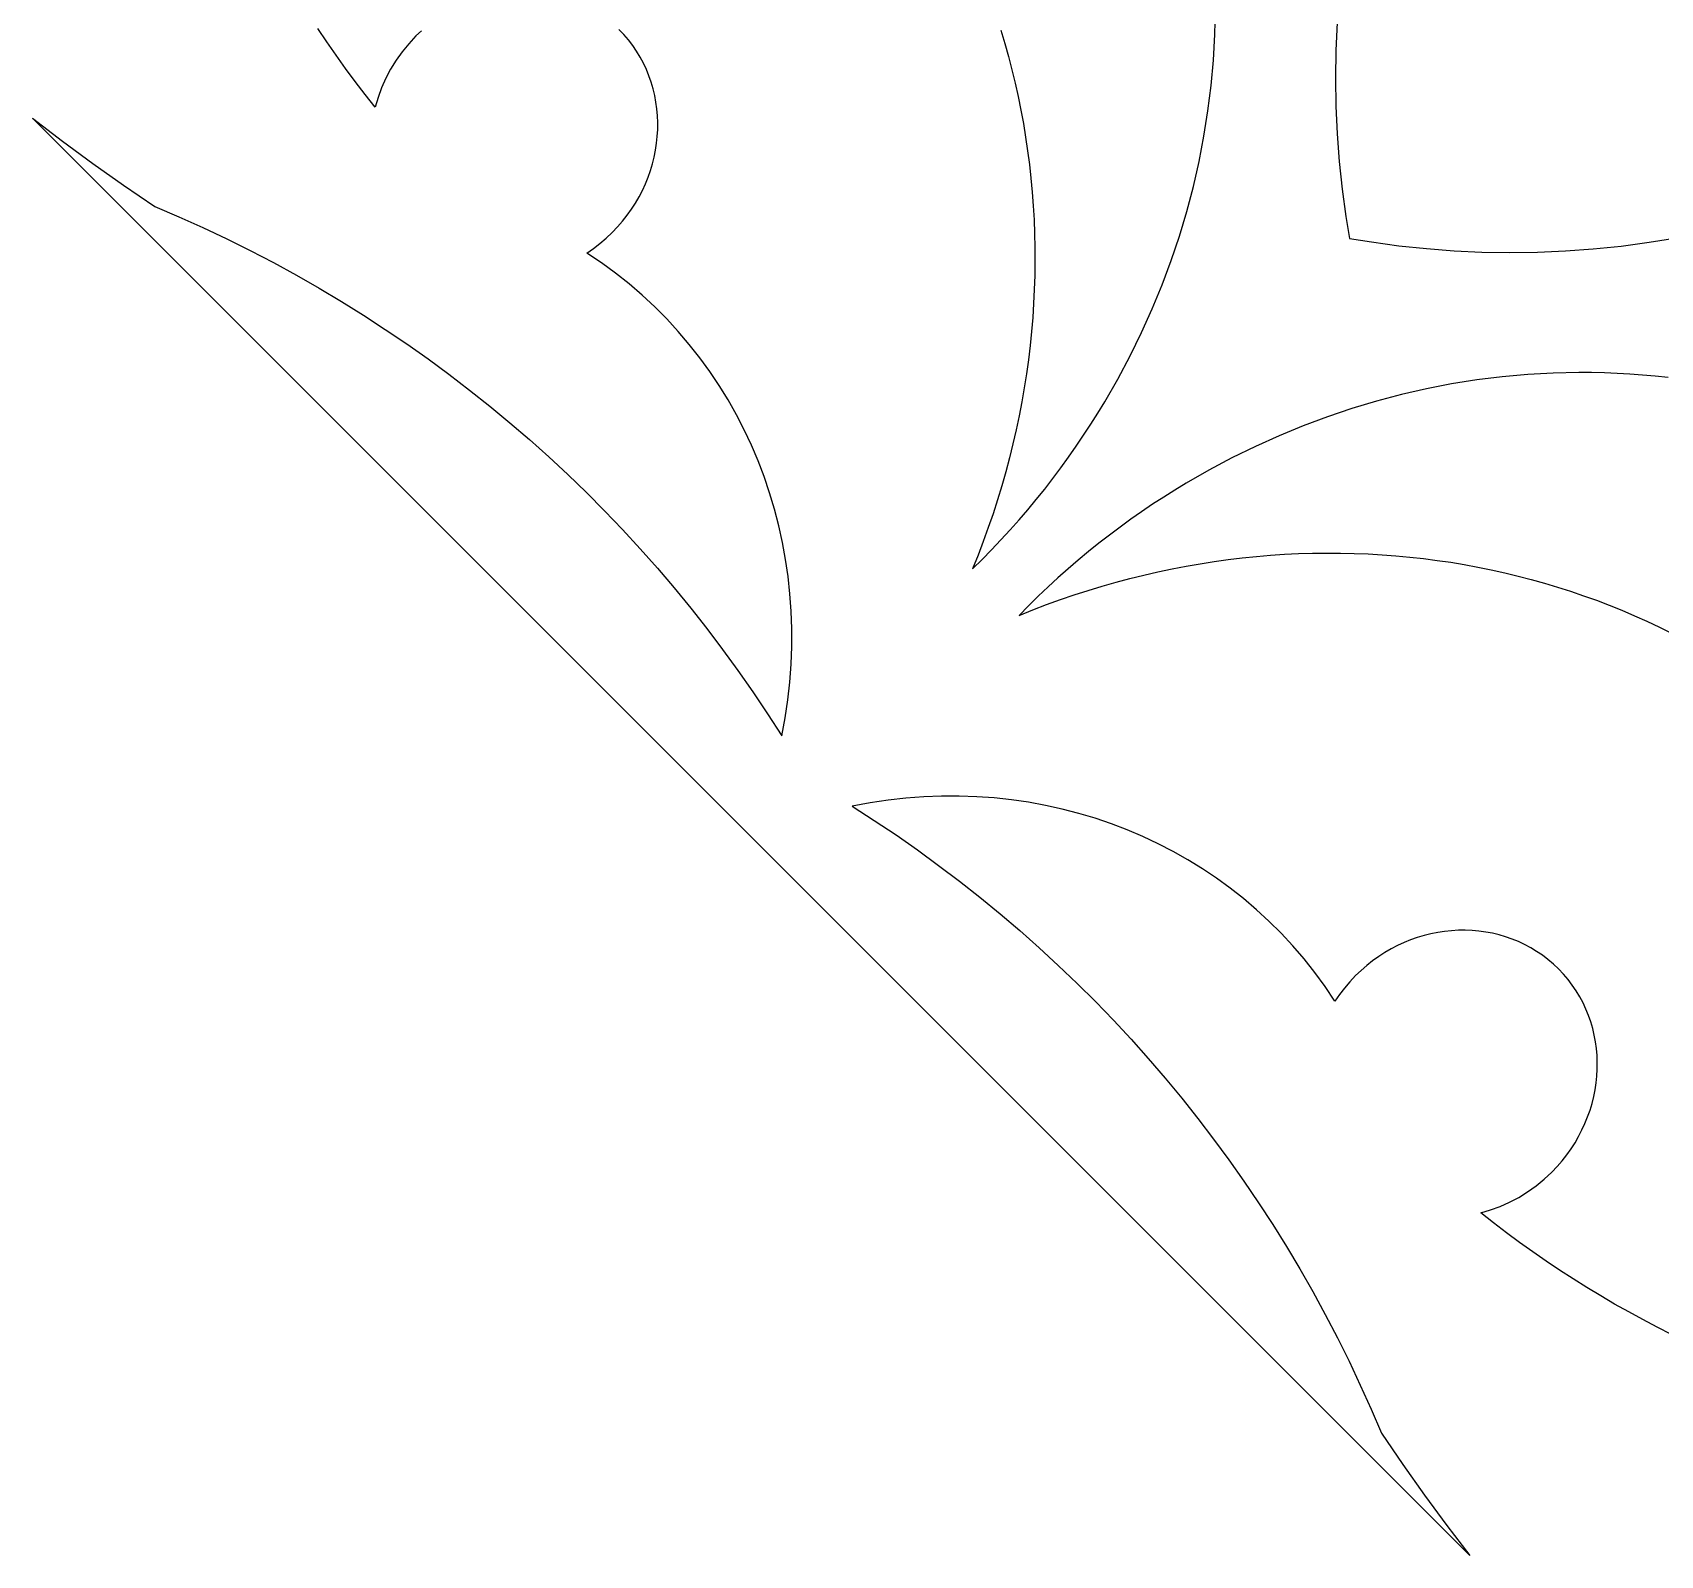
# Model space of a CAD drawing. Extents: x 1908 to 2928, y -299 to 721.
# Drawn here: x 2108.77 to 2151.51, y -97.36 to -57.38 of the extents above; entities that cross this region are included whole.
import ezdxf

# ---------------------------------------------------------------- set-up
doc = ezdxf.new("R2010")
doc.units = 0
doc.layers.add('BITMAP_LAYER', color=18, linetype='CONTINUOUS')

msp = doc.modelspace()

# ---------------------------------------------------------------- linework, layer by layer
at = {"layer": 'BITMAP_LAYER'}
for points in [[(2134.194, -57.32), (2134.297, -57.665), (2134.394, -58.011), (2134.485, -58.359), (2134.57, -58.709), (2134.648, -59.061), (2134.72, -59.415), (2134.785, -59.77), (2134.844, -60.126), (2134.897, -60.485), (2134.944, -60.844), (2134.984, -61.205), (2135.017, -61.567), (2135.045, -61.929), (2135.065, -62.293), (2135.08, -62.658), (2135.088, -63.024), (2135.089, -63.39), (2135.084, -63.757), (2135.072, -64.125), (2135.054, -64.493), (2135.03, -64.861), (2134.998, -65.23), (2134.961, -65.599), (2134.916, -65.968), (2134.865, -66.337), (2134.808, -66.706), (2134.743, -67.075), (2134.673, -67.444), (2134.595, -67.812), (2134.511, -68.18), (2134.42, -68.548), (2134.322, -68.915), (2134.218, -69.281), (2134.107, -69.647), (2133.989, -70.012), (2133.865, -70.376), (2133.733, -70.739), (2133.595, -71.101), (2133.45, -71.461), (2133.704, -71.211), (2133.953, -70.957), (2134.197, -70.7), (2134.437, -70.439), (2134.671, -70.175), (2134.901, -69.908), (2135.125, -69.638), (2135.345, -69.364), (2135.56, -69.088), (2135.769, -68.808), (2135.974, -68.526), (2136.174, -68.241), (2136.368, -67.954), (2136.558, -67.663), (2136.742, -67.37), (2136.921, -67.075), (2137.264, -66.477), (2137.587, -65.871), (2137.888, -65.255), (2138.168, -64.633), (2138.428, -64.002), (2138.665, -63.366), (2138.881, -62.723), (2139.076, -62.074), (2139.248, -61.421), (2139.398, -60.764), (2139.526, -60.103), (2139.632, -59.439), (2139.715, -58.773), (2139.775, -58.104), (2139.812, -57.435), (2139.827, -56.764)], [(2118.983, -57.332), (2118.838, -57.47), (2118.649, -57.672), (2118.475, -57.885), (2118.316, -58.108), (2118.172, -58.34), (2118.045, -58.58), (2117.935, -58.827), (2117.841, -59.081), (2117.766, -59.339), (2117.501, -59.003), (2117.241, -58.663), (2116.987, -58.32), (2116.739, -57.973), (2116.497, -57.623), (2116.26, -57.269)], [(2143.021, -57.115), (2142.99, -57.847), (2142.98, -58.579), (2142.991, -59.31), (2143.025, -60.038), (2143.079, -60.765), (2143.156, -61.489), (2143.254, -62.21), (2143.35, -62.783), (2143.922, -62.878), (2144.643, -62.977), (2145.368, -63.053), (2146.094, -63.108), (2146.823, -63.141), (2147.554, -63.153), (2148.285, -63.143), (2149.018, -63.111), (2149.75, -63.058), (2150.483, -62.984), (2151.214, -62.887), (2151.945, -62.77)], [(2151.803, -91.557), (2151.426, -91.367), (2151.051, -91.171), (2150.678, -90.969), (2150.309, -90.761), (2149.943, -90.548), (2149.58, -90.328), (2149.22, -90.103), (2148.863, -89.872), (2148.51, -89.636), (2148.16, -89.393), (2147.813, -89.145), (2147.469, -88.891), (2147.13, -88.632), (2146.793, -88.367), (2147.052, -88.291), (2147.305, -88.198), (2147.553, -88.088), (2147.793, -87.961), (2148.025, -87.817), (2148.248, -87.658), (2148.461, -87.484), (2148.662, -87.295), (2148.801, -87.15), (2148.93, -87), (2149.052, -86.846), (2149.165, -86.688), (2149.269, -86.526), (2149.365, -86.361), (2149.452, -86.192), (2149.531, -86.021), (2149.601, -85.848), (2149.663, -85.672), (2149.716, -85.495), (2149.761, -85.316), (2149.797, -85.136), (2149.824, -84.956), (2149.843, -84.775), (2149.853, -84.594), (2149.855, -84.413), (2149.848, -84.233), (2149.832, -84.054), (2149.808, -83.876), (2149.775, -83.7), (2149.733, -83.526), (2149.683, -83.354), (2149.624, -83.185), (2149.556, -83.019), (2149.479, -82.855), (2149.394, -82.696), (2149.3, -82.541), (2149.197, -82.389), (2149.086, -82.243), (2148.965, -82.101), (2148.836, -81.965), (2148.7, -81.836), (2148.559, -81.716), (2148.412, -81.604), (2148.261, -81.502), (2148.105, -81.408), (2147.946, -81.322), (2147.783, -81.246), (2147.617, -81.178), (2147.447, -81.119), (2147.275, -81.069), (2147.101, -81.027), (2146.925, -80.994), (2146.747, -80.969), (2146.568, -80.954), (2146.388, -80.947), (2146.208, -80.948), (2146.027, -80.959), (2145.846, -80.977), (2145.665, -81.005), (2145.485, -81.041), (2145.307, -81.085), (2145.129, -81.139), (2144.954, -81.2), (2144.78, -81.271), (2144.609, -81.349), (2144.441, -81.437), (2144.275, -81.533), (2144.114, -81.637), (2143.955, -81.75), (2143.801, -81.871), (2143.651, -82.001), (2143.507, -82.139), (2143.355, -82.299), (2143.214, -82.464), (2143.084, -82.633), (2142.965, -82.807), (2142.708, -82.426), (2142.437, -82.057), (2142.155, -81.701), (2141.859, -81.357), (2141.553, -81.027), (2141.234, -80.711), (2140.905, -80.408), (2140.565, -80.118), (2140.215, -79.842), (2139.855, -79.58), (2139.485, -79.333), (2139.107, -79.099), (2138.72, -78.88), (2138.325, -78.676), (2137.922, -78.487), (2137.512, -78.312), (2137.095, -78.153), (2136.672, -78.009), (2136.242, -77.88), (2135.807, -77.767), (2135.366, -77.67), (2134.921, -77.589), (2134.471, -77.524), (2134.017, -77.475), (2133.56, -77.443), (2133.099, -77.427), (2132.635, -77.429), (2132.169, -77.447), (2131.701, -77.482), (2131.232, -77.534), (2130.761, -77.604), (2130.29, -77.692), (2130.87, -78.064), (2131.442, -78.447), (2132.005, -78.84), (2132.56, -79.244), (2133.106, -79.657), (2133.643, -80.08), (2134.172, -80.514), (2134.691, -80.956), (2135.201, -81.409), (2135.702, -81.871), (2136.194, -82.342), (2136.677, -82.822), (2137.149, -83.311), (2137.613, -83.809), (2138.066, -84.316), (2138.51, -84.832), (2138.943, -85.356), (2139.367, -85.888), (2139.781, -86.429), (2140.184, -86.978), (2140.577, -87.535), (2140.96, -88.1), (2141.332, -88.672), (2141.693, -89.253), (2142.044, -89.84), (2142.383, -90.435), (2142.712, -91.038), (2143.03, -91.647), (2143.337, -92.264), (2143.632, -92.887), (2143.916, -93.517), (2144.189, -94.154), (2144.745, -94.974), (2145.318, -95.782), (2145.906, -96.578), (2146.509, -97.362), (2108.771, -59.623), (2109.554, -60.227), (2110.35, -60.815), (2111.158, -61.387), (2111.979, -61.944), (2112.615, -62.217), (2113.245, -62.501), (2113.869, -62.796), (2114.485, -63.103), (2115.095, -63.42), (2115.697, -63.749), (2116.292, -64.089), (2116.88, -64.44), (2117.46, -64.801), (2118.033, -65.173), (2118.598, -65.556), (2119.155, -65.949), (2119.704, -66.352), (2120.244, -66.765), (2120.777, -67.189), (2121.301, -67.623), (2121.817, -68.067), (2122.323, -68.52), (2122.822, -68.983), (2123.311, -69.456), (2123.791, -69.938), (2124.262, -70.43), (2124.724, -70.931), (2125.176, -71.442), (2125.619, -71.961), (2126.052, -72.489), (2126.475, -73.027), (2126.889, -73.573), (2127.292, -74.127), (2127.685, -74.691), (2128.068, -75.263), (2128.441, -75.843), (2128.528, -75.372), (2128.598, -74.901), (2128.651, -74.431), (2128.686, -73.963), (2128.704, -73.497), (2128.705, -73.034), (2128.69, -72.573), (2128.657, -72.115), (2128.608, -71.662), (2128.543, -71.212), (2128.462, -70.766), (2128.365, -70.326), (2128.252, -69.89), (2128.124, -69.461), (2127.98, -69.037), (2127.82, -68.62), (2127.646, -68.21), (2127.456, -67.808), (2127.252, -67.413), (2127.033, -67.026), (2126.8, -66.647), (2126.552, -66.278), (2126.291, -65.918), (2126.015, -65.568), (2125.725, -65.228), (2125.422, -64.899), (2125.105, -64.58), (2124.775, -64.273), (2124.432, -63.978), (2124.076, -63.695), (2123.707, -63.425), (2123.325, -63.168), (2123.499, -63.049), (2123.669, -62.918), (2123.834, -62.777), (2123.993, -62.626), (2124.132, -62.481), (2124.262, -62.331), (2124.383, -62.177), (2124.496, -62.019), (2124.6, -61.857), (2124.696, -61.692), (2124.783, -61.523), (2124.862, -61.352), (2124.932, -61.179), (2124.994, -61.003), (2125.047, -60.826), (2125.092, -60.647), (2125.128, -60.467), (2125.155, -60.287), (2125.174, -60.106), (2125.184, -59.925), (2125.186, -59.744), (2125.179, -59.564), (2125.163, -59.385), (2125.139, -59.208), (2125.106, -59.031), (2125.064, -58.857), (2125.014, -58.685), (2124.955, -58.516), (2124.887, -58.35), (2124.81, -58.187), (2124.725, -58.027), (2124.631, -57.872), (2124.528, -57.721), (2124.417, -57.574), (2124.297, -57.432), (2124.167, -57.296)], [(2151.711, -66.44), (2151.377, -66.403), (2151.043, -66.372), (2150.709, -66.347), (2150.374, -66.328), (2150.039, -66.315), (2149.704, -66.308), (2149.368, -66.306), (2148.698, -66.32), (2148.028, -66.358), (2147.36, -66.418), (2146.694, -66.501), (2146.03, -66.606), (2145.369, -66.734), (2144.711, -66.885), (2144.058, -67.057), (2143.41, -67.251), (2142.767, -67.468), (2142.13, -67.705), (2141.5, -67.964), (2140.877, -68.245), (2140.262, -68.546), (2139.655, -68.868), (2139.058, -69.211), (2138.762, -69.391), (2138.469, -69.575), (2138.179, -69.764), (2137.891, -69.959), (2137.606, -70.159), (2137.324, -70.363), (2137.045, -70.573), (2136.769, -70.788), (2136.495, -71.007), (2136.225, -71.232), (2135.958, -71.461), (2135.694, -71.696), (2135.433, -71.935), (2135.175, -72.179), (2134.922, -72.428), (2134.671, -72.682), (2135.032, -72.537), (2135.394, -72.399), (2135.757, -72.268), (2136.121, -72.143), (2136.486, -72.026), (2136.851, -71.915), (2137.218, -71.81), (2137.585, -71.713), (2137.952, -71.622), (2138.32, -71.538), (2138.689, -71.46), (2139.057, -71.389), (2139.426, -71.325), (2139.796, -71.267), (2140.165, -71.216), (2140.534, -71.172), (2140.903, -71.134), (2141.271, -71.103), (2141.64, -71.078), (2142.008, -71.06), (2142.375, -71.049), (2142.742, -71.044), (2143.109, -71.045), (2143.474, -71.053), (2143.839, -71.067), (2144.203, -71.088), (2144.566, -71.115), (2144.928, -71.149), (2145.289, -71.189), (2145.648, -71.236), (2146.006, -71.288), (2146.363, -71.348), (2146.718, -71.413), (2147.072, -71.485), (2147.423, -71.563), (2147.774, -71.648), (2148.122, -71.738), (2148.468, -71.835), (2148.812, -71.939), (2149.155, -72.048), (2149.495, -72.164), (2149.832, -72.286), (2150.168, -72.414), (2150.501, -72.548), (2150.831, -72.689), (2151.159, -72.835), (2151.484, -72.988), (2151.806, -73.147)]]:
    msp.add_lwpolyline(points, dxfattribs=at)

doc.saveas('drawing.dxf')
